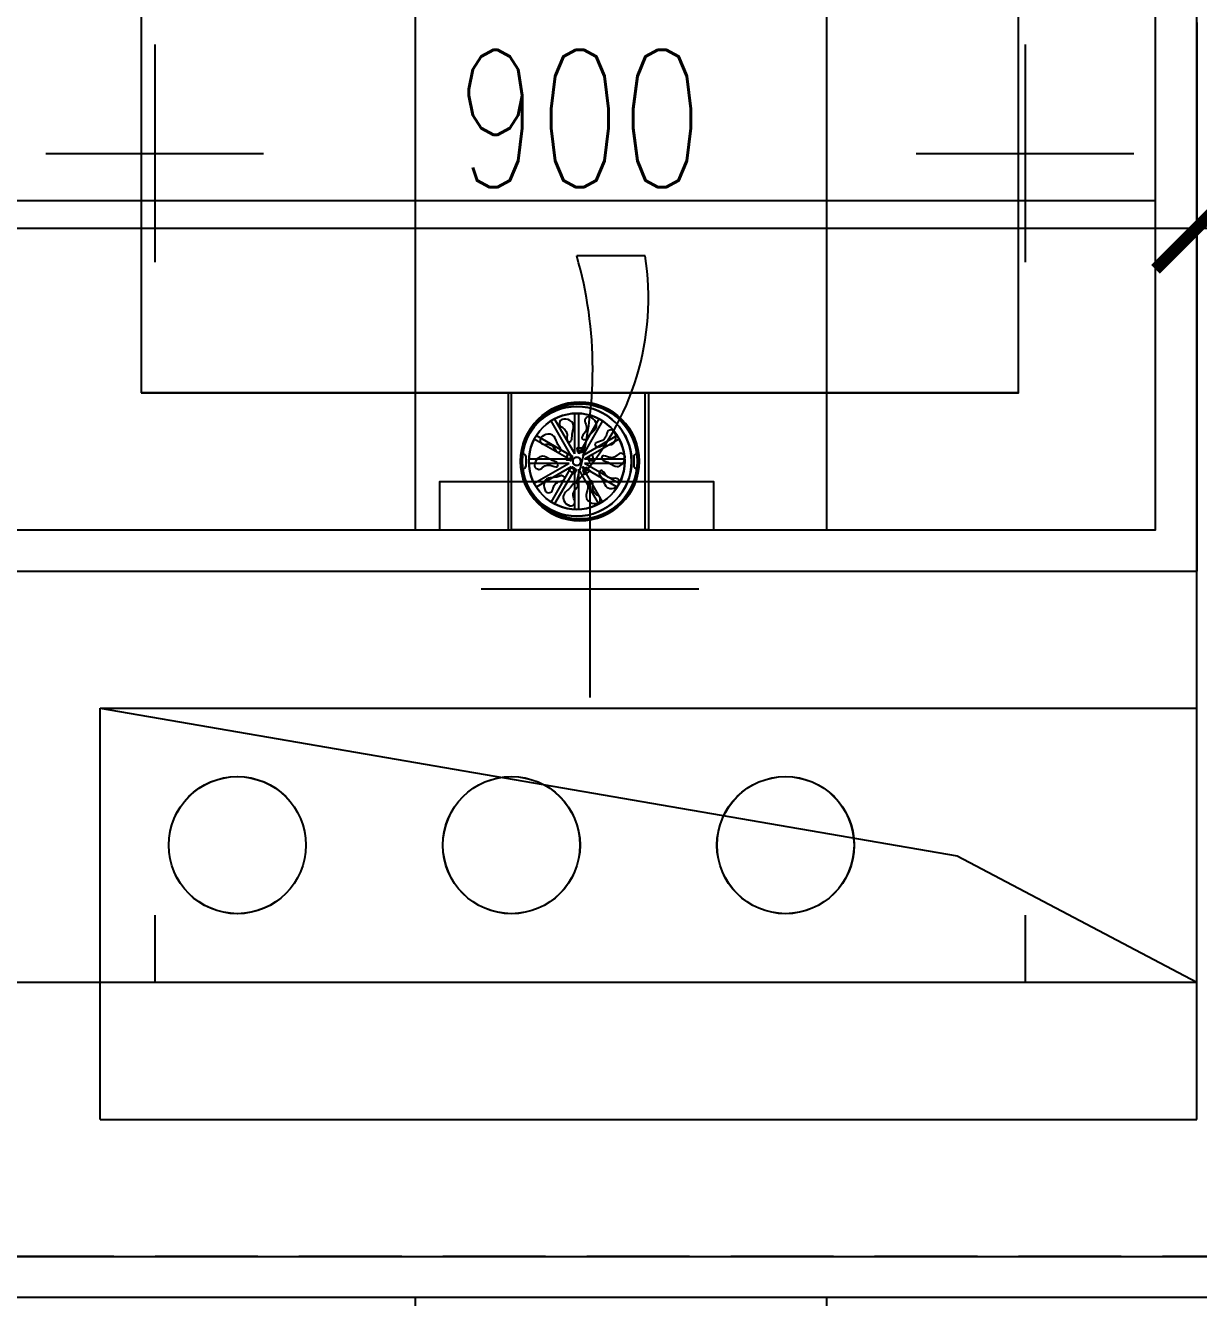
# Model space of a CAD drawing. Header units: millimetres. Extents: x 150839 to 219642, y 49429 to 88695.
# Drawn here: x 166227 to 167083, y 79365 to 80293 of the extents above; entities that cross this region are included whole.
import ezdxf
from ezdxf.lldxf.tags import DXFTag

# ---------------------------------------------------------------- set-up
doc = ezdxf.new("R2010")
doc.units = ezdxf.units.MM
doc.header["$LTSCALE"] = 300
doc.linetypes.add('DASH', pattern=[0.35, 0.25, -0.1])
doc.linetypes.add('HIDDEN2', pattern=[0.1875, 0.125, -0.0625])
doc.layers.get('0').update_dxf_attribs({"color": 97})
doc.layers.get('DEFPOINTS').update_dxf_attribs({"color": 217, "linetype": 'HIDDEN2'})
for name, color, linetype in [('00-平面洞口', 3, 'Continuous'), ('00-板填充', 8, 'Continuous'), ('00-梁实线', 2, 'Continuous'), ('00-梁虚线', 4, 'DASH'), ('C天-CEIL', 1, 'Continuous'), ('E_detail', 125, 'Continuous'), ('EQUIP-动力', 1, 'Continuous'), ('EQUIP_地漏', 7, 'Continuous'), ('FLOOR DRAIN', 1, 'Continuous'), ('F平-FLOOR1', 1, 'Continuous'), ('P平-ARCHWALL', 253, 'HIDDEN2'), ('P平-FURN1', 1, 'Continuous'), ('P平-FURN2', 5, 'Continuous'), ('P平-WALL2', 65, 'Continuous'), ('P平-WALLDIM', 3, 'Continuous'), ('VPIPE-废水', 91, 'DASH'), ('VPIPE-污水', 31, 'DASH'), ('VPIPE-通气', 3, 'DASH'), ('WALL', 4, 'Continuous')]:
    doc.layers.add(name, color=color, linetype=linetype)
doc.styles.add('A10-2栋平面_SEN20RSI$0$DIM_FONT', font='SIMPLEX.shx', dxfattribs={"width": 0.7, "bigfont": 'hztxt.shx'})
doc.styles.add('A10-2栋平面_SEN20RSI$0$STANDARD', font='txt4.shx', dxfattribs={"bigfont": 'fstxt.shx'})
doc.styles.add('TXT', font='txt.shx', dxfattribs={"width": 0.7, "bigfont": '1.shx'})
tags = doc.linetypes.add('DASHED2', pattern=[0.375, 0.25, -0.125]).pattern_tags.tags
tags[6:7] = [DXFTag(74, 4), DXFTag(75, 0), DXFTag(340, '0'), DXFTag(46, 1.0), DXFTag(50, 0.0), DXFTag(44, 0.0), DXFTag(45, 0.0)]
tags[4:5] = [DXFTag(74, 4), DXFTag(75, 0), DXFTag(340, '0'), DXFTag(46, 1.0), DXFTag(50, 0.0), DXFTag(44, 0.0), DXFTag(45, 0.0)]
doc.dimstyles.new('大样50', dxfattribs={"dimscale": 0.5, "dimtxt": 200, "dimasz": 120, "dimexe": 100, "dimexo": 100, "dimgap": 60, "dimtad": 1, "dimdec": 0, "dimzin": 0, "dimdsep": 46, "dimtxsty": 'TXT', "dimblk": 'ARCHTICK', "dimcen": 0.09, "dimdle": 100, "dimclrd": 4, "dimclre": 3, "dimclrt": 65, "dimadec": 0, "dimazin": 0, "dimtfac": 1, "dimtdec": 0, "dimtix": 1, "dimtmove": 2, "dimatfit": 3, "dimldrblk": 'ARCHTICK', "dimfxl": 1, "dimtolj": 1, "dimtzin": 0, "dimarcsym": 0})

# ---------------------------------------------------------------- blocks, each defined once
blk = doc.blocks.new('df')
at = {"layer": '00-平面洞口', "color": 8}
for p, q in [((927289.88, 60129.68), (927915.23, 60021.86)), ((927915.23, 60021.86), (928089.88, 59929.68))]:
    blk.add_line(p, q, dxfattribs=at)
at = {"layer": '00-板填充', "color": 8}
for p, q in [((927329.67, 60613.62), (927329.67, 60454.87)), ((927964.67, 60613.62), (927964.67, 60454.87)), ((927250.29, 60534.24), (927409.04, 60534.24)), ((927885.29, 60534.24), (928044.04, 60534.24)), ((927647.17, 60296.12), (927647.17, 60137.37)), ((927567.79, 60216.74), (927726.54, 60216.74)), ((927329.67, 59978.62), (927329.67, 59929.68)), ((927964.67, 59978.62), (927964.67, 59929.68))]:
    blk.add_line(p, q, dxfattribs=at)
at = {"layer": '00-梁实线', "color": 8}
for p, q in [((928089.88, 59929.68), (928089.88, 61329.68)), ((927289.88, 59929.68), (927289.88, 60129.68)), ((927289.88, 60129.68), (928089.88, 60129.68)), ((925789.88, 59929.68), (928089.88, 59929.68))]:
    blk.add_line(p, q, dxfattribs=at)
at = {"layer": '00-梁虚线', "color": 8}
blk.add_line((929189.88, 59729.68), (925789.88, 59729.68), dxfattribs=at)
blk = doc.blocks.new('墙身花洒')
blk.add_line((50, 200), (0, 200))
blk.add_lwpolyline([(-100, 0), (100, 0), (100, 35), (-100, 35)], close=True)
for centre, radius, start, end in [((-146.69, 169.53), 199.04, 317.47656, 8.80664), ((-285.06, 117.5), 296.76, 343.85898, 16.14102)]:
    blk.add_arc(centre, radius, start, end)
blk = doc.blocks.new('地漏')
at = {"color": 253, "ltscale": 0.2}
for p, q in [((149480.78, -93100.53), (149480.78, -93071.16)), ((149483.78, -93100.53), (149483.78, -93071.16)), ((149463.49, -93076.6), (149478.18, -93102.03)), ((149466.09, -93075.1), (149480.78, -93100.53)), ((149483.78, -93100.53), (149498.46, -93075.1)), ((149486.37, -93102.03), (149501.06, -93076.6)), ((149451.24, -93089.94), (149476.68, -93104.63)), ((149452.74, -93087.35), (149478.18, -93102.03)), ((149486.37, -93102.03), (149511.81, -93087.35)), ((149487.87, -93104.63), (149513.31, -93089.94)), ((149447.31, -93104.63), (149476.68, -93104.63)), ((149447.31, -93107.63), (149476.68, -93107.63)), ((149451.24, -93122.31), (149476.68, -93107.63)), ((149452.74, -93124.91), (149478.18, -93110.23)), ((149463.49, -93135.66), (149478.18, -93110.23)), ((149486.37, -93110.23), (149501.06, -93135.66)), ((149486.37, -93110.23), (149511.81, -93124.91)), ((149487.87, -93104.63), (149517.24, -93104.63)), ((149487.87, -93107.63), (149513.31, -93122.31)), ((149487.87, -93107.63), (149517.24, -93107.63)), ((149466.09, -93137.16), (149480.78, -93111.73)), ((149480.78, -93141.1), (149480.78, -93111.73)), ((149483.78, -93141.1), (149483.78, -93111.73)), ((149483.78, -93111.73), (149498.46, -93137.16))]:
    blk.add_line(p, q, dxfattribs=at)
at = {"ltscale": 0.2}
blk.add_lwpolyline([(149432.28, -93156.13), (149432.28, -93056.13), (149532.28, -93056.13), (149532.28, -93156.13)], close=True, dxfattribs=at)
blk.add_circle((149482.28, -93106.13), 40, dxfattribs=at)
at = {"color": 253, "ltscale": 0.2}
for radius in [35, 3]:
    blk.add_circle((149482.28, -93106.13), radius, dxfattribs=at)
blk = doc.blocks.new('_ArchTick')
at = {"color": 0, "linetype": 'ByBlock', "const_width": 0.15}
blk.add_lwpolyline([(-0.5, -0.5), (0.5, 0.5)], dxfattribs=at)
blk = doc.blocks.new('*D137')
at = {"layer": 'DEFPOINTS', "color": 0, "transparency": 16777216}
for p in [(167081.73, 80144.99), (166181.73, 79894.89), (167081.73, 79894.89)]:
    blk.add_point(p, dxfattribs=at)
at = {"layer": 'P平-WALLDIM', "color": 3, "lineweight": -2, "transparency": 16777216}
for p, q in [((166181.73, 79944.89), (166181.73, 80194.99)), ((167081.73, 79944.89), (167081.73, 80194.99))]:
    blk.add_line(p, q, dxfattribs=at)
at = {"layer": 'P平-WALLDIM', "color": 4, "lineweight": -2, "transparency": 16777216}
blk.add_line((166131.73, 80144.99), (167131.73, 80144.99), dxfattribs=at)
at = {"layer": 'P平-WALLDIM', "color": 4, "lineweight": -2, "transparency": 16777216, "xscale": 60, "yscale": 60, "zscale": 60, "rotation": 180}
blk.add_blockref('_ArchTick', (166181.73, 80144.99), dxfattribs=at)
at = {"layer": 'P平-WALLDIM', "color": 4, "lineweight": -2, "transparency": 16777216, "xscale": 60, "yscale": 60, "zscale": 60}
blk.add_blockref('_ArchTick', (167081.73, 80144.99), dxfattribs=at)
at = {"layer": 'P平-WALLDIM', "color": 65, "transparency": 16777216, "insert": (166631.73, 80224.99), "char_height": 100, "attachment_point": 5, "style": 'TXT'}
blk.add_mtext('\\A1;900', dxfattribs=at)
blk = doc.blocks.new('A$C059449BF')
at = {"layer": 'FLOOR DRAIN', "color": 8, "linetype": 'DASH', "lineweight": -3, "ltscale": 10}
for p, q in [((42.39, 56), (44.28, 54.3)), ((45.48, 58.92), (42.42, 56.65)), ((43.82, 54.71), (46.94, 56.96)), ((44.81, 54.27), (47.06, 55.89)), ((47.2, 56.41), (46.11, 58.76)), ((53.36, 59.09), (52.32, 56.77)), ((52.46, 56.26), (54.7, 54.61)), ((52.57, 57.33), (55.68, 55.06)), ((57.09, 57.06), (53.98, 59.26)), ((55.23, 54.64), (57.13, 56.41)), ((10.54, 46.29), (10.54, 53.43)), ((40.11, 48.46), (41.34, 44.85)), ((43.04, 49.32), (40.46, 49.01)), ((43.61, 45.58), (42.43, 49.24)), ((44.34, 46.38), (43.49, 49.03)), ((56.71, 49.6), (55.84, 46.96)), ((56.03, 46.46), (58.3, 45.2)), ((57.77, 49.82), (56.56, 46.16)), ((59.68, 49.62), (57.15, 49.88)), ((58.9, 45.44), (60.04, 49.07)), ((89.46, 46.29), (89.46, 53.43)), ((41.94, 44.62), (44.15, 45.89)), ((48.5, 43.17), (48, 40.62)), ((52.23, 42.56), (48.38, 42.57)), ((48.41, 40.12), (52.22, 40.17)), ((51.69, 43.5), (48.91, 43.51)), ((52.63, 40.68), (52.1, 43.16))]:
    blk.add_line(p, q, dxfattribs=at)
at = {"layer": 'FLOOR DRAIN', "color": 1, "lineweight": -3, "ltscale": 10}
blk.add_lwpolyline([(0, 0), (100, 0), (100, 100), (0, 100)], close=True, dxfattribs=at)
at = {"layer": 'FLOOR DRAIN', "color": 8, "linetype": 'DASH', "lineweight": -3, "ltscale": 10}
for points in [[(37.89, 75.53), (37.89, 76.8), (38.38, 78.48), (39.06, 79.71), (40.11, 80.87), (41.34, 81.72), (42.66, 82.37), (43.82, 82.47), (44.83, 82.15), (45.65, 81.21), (46.4, 80.18), (46.44, 79.29), (46.19, 78.23), (45.64, 77.18), (45.4, 76.12), (45.23, 75.21), (45.17, 73.54), (45.72, 72.06), (45.95, 71.44), (47.78, 69.04), (48.43, 67.97), (48.5, 67.33), (48.55, 66.71), (48.03, 66.16), (47.31, 65.76), (46.57, 65.88), (45.83, 66.05), (45.38, 66.24), (43.2, 69.13), (41.73, 70.43), (40.94, 71.04), (39.49, 72.48), (38.68, 73.48), (38.06, 74.82), (37.89, 75.53)], [(55.21, 77.77), (55.95, 78.8), (57.34, 79.87), (58.62, 80.47), (60.14, 80.79), (61.63, 80.75), (63.09, 80.5), (64.08, 79.9), (64.72, 79.05), (64.83, 77.81), (64.83, 76.53), (64.33, 75.79), (63.51, 75.08), (62.45, 74.55), (61.63, 73.84), (60.96, 73.2), (59.93, 71.89), (59.5, 70.36), (59.33, 69.72), (59.4, 66.71), (59.29, 65.47), (58.97, 64.9), (58.65, 64.37), (57.91, 64.23), (57.09, 64.33), (56.56, 64.86), (56.06, 65.43), (55.81, 65.86), (55.74, 69.47), (55.32, 71.39), (55.03, 72.35), (54.71, 74.37), (54.64, 75.65), (54.92, 77.1), (55.21, 77.77)], [(25.2, 63.54), (24.45, 64.56), (23.86, 66.21), (23.68, 67.61), (23.85, 69.16), (24.35, 70.57), (25.03, 71.87), (25.91, 72.63), (26.92, 72.98), (28.13, 72.7), (29.35, 72.3), (29.9, 71.6), (30.33, 70.6), (30.5, 69.43), (30.92, 68.43), (31.32, 67.59), (32.25, 66.21), (33.57, 65.33), (34.12, 64.96), (37.01, 64.1), (38.16, 63.62), (38.6, 63.14), (39.01, 62.67), (38.91, 61.92), (38.56, 61.17), (37.89, 60.83), (37.2, 60.53), (36.72, 60.43), (33.25, 61.48), (31.3, 61.67), (30.3, 61.69), (28.28, 62.01), (27.04, 62.34), (25.75, 63.06), (25.2, 63.54)], [(70.54, 69.41), (71.75, 69.8), (73.49, 69.85), (74.88, 69.59), (76.3, 68.95), (77.49, 68.04), (78.52, 66.99), (78.97, 65.91), (78.98, 64.85), (78.34, 63.78), (77.59, 62.75), (76.75, 62.44), (75.67, 62.35), (74.5, 62.54), (73.42, 62.45), (72.5, 62.33), (70.9, 61.87), (69.66, 60.89), (69.14, 60.47), (67.42, 57.99), (66.61, 57.05), (66.02, 56.78), (65.44, 56.54), (64.76, 56.86), (64.16, 57.43), (64.04, 58.17), (63.97, 58.92), (64.02, 59.41), (66.09, 62.38), (66.87, 64.18), (67.21, 65.12), (68.14, 66.95), (68.83, 68.02), (69.91, 69.03), (70.54, 69.41)], [(21.98, 46.37), (20.77, 46.76), (19.33, 47.75), (18.36, 48.78), (17.58, 50.13), (17.16, 51.56), (16.94, 53.02), (17.21, 54.15), (17.82, 55.02), (18.97, 55.51), (20.18, 55.9), (21.05, 55.66), (21.97, 55.1), (22.81, 54.25), (23.73, 53.7), (24.55, 53.25), (26.12, 52.68), (27.7, 52.75), (28.36, 52.77), (31.21, 53.77), (32.42, 54.06), (33.06, 53.93), (33.66, 53.79), (34.03, 53.12), (34.18, 52.31), (33.84, 51.64), (33.45, 51), (33.12, 50.63), (29.7, 49.44), (28.01, 48.45), (27.19, 47.88), (25.37, 46.95), (24.18, 46.49), (22.7, 46.31), (21.98, 46.37)], [(78.02, 53.63), (79.23, 53.24), (80.67, 52.25), (81.64, 51.22), (82.42, 49.87), (82.84, 48.44), (83.06, 46.98), (82.79, 45.85), (82.18, 44.98), (81.03, 44.49), (79.82, 44.1), (78.95, 44.34), (78.03, 44.9), (77.19, 45.75), (76.26, 46.3), (75.45, 46.75), (73.88, 47.32), (72.3, 47.25), (71.64, 47.22), (68.79, 46.23), (67.58, 45.94), (66.94, 46.07), (66.34, 46.21), (65.97, 46.88), (65.82, 47.69), (66.16, 48.36), (66.55, 49), (66.88, 49.37), (70.3, 50.56), (71.99, 51.55), (72.81, 52.12), (74.63, 53.05), (75.82, 53.51), (77.3, 53.69), (78.02, 53.63)], [(29.46, 30.59), (28.25, 30.2), (26.51, 30.15), (25.12, 30.41), (23.7, 31.05), (22.51, 31.96), (21.48, 33.01), (21.03, 34.09), (21.02, 35.15), (21.66, 36.22), (22.41, 37.25), (23.25, 37.56), (24.33, 37.65), (25.5, 37.46), (26.58, 37.55), (27.5, 37.67), (29.1, 38.13), (30.34, 39.11), (30.86, 39.53), (32.58, 42.01), (33.39, 42.95), (33.98, 43.22), (34.56, 43.46), (35.24, 43.14), (35.84, 42.57), (35.96, 41.83), (36.03, 41.08), (35.98, 40.59), (33.91, 37.62), (33.13, 35.82), (32.79, 34.88), (31.86, 33.05), (31.17, 31.98), (30.09, 30.97), (29.46, 30.59)], [(74.8, 36.46), (75.55, 35.44), (76.14, 33.79), (76.32, 32.39), (76.15, 30.84), (75.65, 29.43), (74.97, 28.13), (74.09, 27.37), (73.08, 27.02), (71.87, 27.3), (70.65, 27.7), (70.1, 28.4), (69.67, 29.4), (69.5, 30.57), (69.08, 31.57), (68.68, 32.41), (67.75, 33.79), (66.43, 34.67), (65.88, 35.04), (62.99, 35.9), (61.84, 36.38), (61.4, 36.86), (60.99, 37.33), (61.09, 38.08), (61.44, 38.83), (62.11, 39.17), (62.8, 39.47), (63.28, 39.57), (66.75, 38.52), (68.7, 38.33), (69.7, 38.31), (71.72, 37.99), (72.96, 37.66), (74.25, 36.94), (74.8, 36.46)], [(44.79, 22.23), (44.05, 21.2), (42.66, 20.13), (41.38, 19.53), (39.86, 19.21), (38.37, 19.25), (36.91, 19.5), (35.92, 20.1), (35.28, 20.95), (35.17, 22.19), (35.17, 23.47), (35.67, 24.21), (36.49, 24.92), (37.55, 25.45), (38.37, 26.16), (39.04, 26.8), (40.07, 28.11), (40.5, 29.64), (40.67, 30.28), (40.6, 33.29), (40.71, 34.53), (41.03, 35.1), (41.35, 35.63), (42.09, 35.77), (42.91, 35.67), (43.44, 35.14), (43.94, 34.57), (44.19, 34.14), (44.26, 30.53), (44.68, 28.61), (44.97, 27.65), (45.29, 25.63), (45.36, 24.35), (45.07, 22.9), (44.79, 22.23)], [(62.11, 24.47), (62.11, 23.2), (61.62, 21.52), (60.94, 20.29), (59.89, 19.13), (58.66, 18.28), (57.34, 17.63), (56.18, 17.53), (55.17, 17.84), (54.35, 18.79), (53.6, 19.82), (53.56, 20.71), (53.81, 21.77), (54.36, 22.82), (54.6, 23.88), (54.77, 24.79), (54.83, 26.46), (54.28, 27.94), (54.05, 28.56), (52.22, 30.96), (51.57, 32.03), (51.5, 32.67), (51.45, 33.29), (51.96, 33.84), (52.69, 34.24), (53.43, 34.12), (54.17, 33.95), (54.62, 33.76), (56.8, 30.87), (58.27, 29.57), (59.06, 28.96), (60.51, 27.52), (61.32, 26.52), (61.94, 25.18), (62.11, 24.47)]]:
    blk.add_lwpolyline(points, dxfattribs=at)
at = {"layer": 'FLOOR DRAIN', "color": 8, "lineweight": -3, "ltscale": 10}
for radius in [43.28, 42.02]:
    blk.add_circle((50, 50), radius, dxfattribs=at)
at = {"layer": 'FLOOR DRAIN', "color": 8, "linetype": 'DASH', "lineweight": -3, "ltscale": 10}
for centre, radius, start, end in [((7.21, 52.47), 3.46, 16.12797, 70.3872), ((42.68, 56.31), 0.42, 126.69708, 227.98121), ((45.73, 58.59), 0.42, 24.85471, 126.69708), ((46.82, 56.23), 0.42, 305.7567, 24.85471), ((52.7, 56.59), 0.42, 155.98121, 233.7567), ((53.74, 58.92), 0.42, 54.69709, 155.98121), ((56.85, 56.72), 0.42, 312.85471, 54.69709), ((92.79, 52.47), 3.46, 109.6128, 163.87203), ((40.51, 48.59), 0.42, 96.85471, 198.69709), ((43.09, 48.9), 0.42, 17.7567, 96.85471), ((44.56, 54.61), 0.42, 227.98121, 305.7567), ((54.95, 54.95), 0.42, 233.7567, 312.85471), ((56.24, 46.83), 0.42, 161.7567, 240.85471), ((57.11, 49.46), 0.42, 83.98121, 161.7567), ((59.64, 49.2), 0.42, 342.69708, 83.98121), ((7.83, 47.04), 2.81, 281.12318, 344.47719), ((41.73, 44.98), 0.42, 198.69709, 299.98121), ((43.94, 46.26), 0.42, 299.98121, 17.7567), ((48.41, 40.54), 0.42, 168.85471, 270.69708), ((48.91, 43.09), 0.42, 89.7567, 168.85471), ((51.69, 43.08), 0.42, 11.98121, 89.7567), ((52.22, 40.59), 0.42, 270.69708, 11.98121), ((58.5, 45.56), 0.42, 240.85471, 342.69708), ((92.17, 47.04), 2.81, 195.52281, 258.87682)]:
    blk.add_arc(centre, radius, start, end, dxfattribs=at)
blk = doc.blocks.new('A$C1FA532D7')
at = {"layer": 'FLOOR DRAIN', "color": 8, "linetype": 'DASH', "lineweight": -3, "ltscale": 10}
for p, q in [((10.55, 103.71), (10.55, 96.57)), ((41.11, 104.56), (39.97, 100.93)), ((43.98, 103.54), (41.71, 104.8)), ((42.25, 100.18), (43.45, 103.84)), ((43.3, 100.4), (44.17, 103.04)), ((47.39, 109.32), (47.91, 106.84)), ((47.78, 107.44), (51.63, 107.43)), ((51.6, 109.88), (47.79, 109.83)), ((48.32, 106.5), (51.1, 106.49)), ((51.51, 106.83), (52.01, 109.38)), ((55.68, 103.62), (56.52, 100.97)), ((58.07, 105.38), (55.87, 104.11)), ((56.4, 104.42), (57.58, 100.76)), ((59.9, 101.54), (58.68, 105.15)), ((89.48, 103.71), (89.48, 96.57)), ((40.33, 100.38), (42.86, 100.12)), ((44.78, 95.36), (42.88, 93.59)), ((42.92, 92.94), (46.03, 90.74)), ((47.44, 92.67), (44.33, 94.94)), ((47.55, 93.74), (45.31, 95.39)), ((46.65, 90.91), (47.69, 93.23)), ((52.81, 93.59), (53.9, 91.24)), ((55.2, 95.73), (52.95, 94.11)), ((56.19, 95.29), (53.07, 93.04)), ((54.53, 91.08), (57.59, 93.35)), ((57.62, 94), (55.73, 95.7)), ((56.97, 100.68), (59.55, 100.99))]:
    blk.add_line(p, q, dxfattribs=at)
at = {"layer": 'FLOOR DRAIN', "color": 1, "lineweight": -3, "ltscale": 10}
blk.add_lwpolyline([(100.01, 150), (0.01, 150), (0.01, 50), (100.01, 50)], close=True, dxfattribs=at)
at = {"layer": 'FLOOR DRAIN', "color": 8, "linetype": 'DASH', "lineweight": -3, "ltscale": 10}
for points in [[(37.9, 125.53), (37.9, 126.8), (38.39, 128.48), (39.07, 129.71), (40.12, 130.87), (41.35, 131.72), (42.67, 132.37), (43.83, 132.47), (44.85, 132.15), (45.66, 131.21), (46.41, 130.18), (46.45, 129.29), (46.2, 128.23), (45.66, 127.18), (45.41, 126.12), (45.24, 125.21), (45.18, 123.54), (45.73, 122.06), (45.96, 121.44), (47.79, 119.04), (48.44, 117.97), (48.51, 117.33), (48.57, 116.71), (48.05, 116.16), (47.32, 115.76), (46.58, 115.88), (45.84, 116.05), (45.39, 116.24), (43.21, 119.13), (41.74, 120.43), (40.95, 121.04), (39.5, 122.48), (38.69, 123.48), (38.07, 124.82), (37.9, 125.53)], [(55.22, 127.77), (55.97, 128.8), (57.35, 129.87), (58.63, 130.47), (60.15, 130.79), (61.64, 130.75), (63.1, 130.5), (64.09, 129.9), (64.73, 129.05), (64.84, 127.81), (64.84, 126.53), (64.34, 125.79), (63.53, 125.08), (62.46, 124.55), (61.64, 123.84), (60.97, 123.2), (59.94, 121.89), (59.51, 120.36), (59.34, 119.72), (59.41, 116.71), (59.3, 115.47), (58.98, 114.9), (58.66, 114.37), (57.92, 114.23), (57.1, 114.33), (56.57, 114.86), (56.07, 115.43), (55.82, 115.86), (55.75, 119.47), (55.33, 121.39), (55.04, 122.35), (54.72, 124.37), (54.65, 125.65), (54.94, 127.1), (55.22, 127.77)], [(25.21, 113.54), (24.46, 114.56), (23.87, 116.21), (23.7, 117.61), (23.86, 119.16), (24.36, 120.57), (25.04, 121.87), (25.92, 122.63), (26.93, 122.98), (28.15, 122.7), (29.36, 122.3), (29.91, 121.6), (30.34, 120.6), (30.51, 119.43), (30.94, 118.43), (31.33, 117.59), (32.26, 116.21), (33.58, 115.33), (34.14, 114.96), (37.02, 114.1), (38.17, 113.62), (38.61, 113.14), (39.02, 112.67), (38.93, 111.92), (38.57, 111.17), (37.9, 110.83), (37.21, 110.53), (36.73, 110.43), (33.26, 111.48), (31.31, 111.67), (30.31, 111.69), (28.29, 112.01), (27.06, 112.34), (25.76, 113.06), (25.21, 113.54)], [(70.55, 119.41), (71.76, 119.8), (73.5, 119.85), (74.89, 119.59), (76.31, 118.95), (77.5, 118.04), (78.53, 116.99), (78.98, 115.91), (79, 114.85), (78.35, 113.78), (77.6, 112.75), (76.76, 112.44), (75.69, 112.35), (74.51, 112.54), (73.43, 112.45), (72.51, 112.33), (70.91, 111.87), (69.67, 110.89), (69.15, 110.47), (67.43, 107.99), (66.62, 107.05), (66.03, 106.78), (65.46, 106.54), (64.77, 106.86), (64.17, 107.43), (64.05, 108.17), (63.98, 108.92), (64.03, 109.41), (66.1, 112.38), (66.88, 114.18), (67.22, 115.12), (68.15, 116.95), (68.84, 118.02), (69.92, 119.03), (70.55, 119.41)], [(21.99, 96.37), (20.78, 96.76), (19.34, 97.75), (18.37, 98.78), (17.6, 100.13), (17.17, 101.56), (16.96, 103.02), (17.22, 104.15), (17.83, 105.02), (18.98, 105.51), (20.2, 105.9), (21.06, 105.66), (21.98, 105.1), (22.82, 104.25), (23.75, 103.7), (24.56, 103.25), (26.13, 102.68), (27.71, 102.75), (28.37, 102.77), (31.22, 103.77), (32.43, 104.06), (33.07, 103.93), (33.67, 103.79), (34.04, 103.12), (34.19, 102.31), (33.85, 101.64), (33.46, 101), (33.13, 100.63), (29.72, 99.44), (28.03, 98.45), (27.2, 97.88), (25.38, 96.95), (24.19, 96.49), (22.72, 96.31), (21.99, 96.37)], [(78.04, 103.63), (79.24, 103.24), (80.68, 102.25), (81.65, 101.22), (82.43, 99.87), (82.85, 98.44), (83.07, 96.98), (82.8, 95.85), (82.19, 94.98), (81.04, 94.49), (79.83, 94.1), (78.97, 94.34), (78.04, 94.9), (77.2, 95.75), (76.28, 96.3), (75.46, 96.75), (73.89, 97.32), (72.31, 97.25), (71.65, 97.22), (68.81, 96.23), (67.59, 95.94), (66.95, 96.07), (66.35, 96.21), (65.98, 96.88), (65.83, 97.69), (66.17, 98.36), (66.56, 99), (66.89, 99.37), (70.31, 100.56), (72, 101.55), (72.82, 102.12), (74.64, 103.05), (75.84, 103.51), (77.31, 103.69), (78.04, 103.63)], [(29.47, 80.59), (28.26, 80.2), (26.52, 80.15), (25.13, 80.41), (23.71, 81.05), (22.52, 81.96), (21.49, 83.01), (21.04, 84.09), (21.03, 85.15), (21.67, 86.22), (22.42, 87.25), (23.26, 87.56), (24.34, 87.65), (25.51, 87.46), (26.59, 87.55), (27.51, 87.67), (29.11, 88.13), (30.35, 89.11), (30.87, 89.53), (32.59, 92.01), (33.4, 92.95), (34, 93.22), (34.57, 93.46), (35.25, 93.14), (35.85, 92.57), (35.97, 91.83), (36.04, 91.08), (35.99, 90.59), (33.92, 87.62), (33.14, 85.82), (32.81, 84.88), (31.88, 83.05), (31.18, 81.98), (30.1, 80.97), (29.47, 80.59)], [(44.8, 72.23), (44.06, 71.2), (42.67, 70.13), (41.4, 69.53), (39.87, 69.21), (38.38, 69.25), (36.92, 69.5), (35.93, 70.1), (35.29, 70.95), (35.18, 72.19), (35.18, 73.47), (35.68, 74.21), (36.5, 74.92), (37.56, 75.45), (38.38, 76.16), (39.05, 76.8), (40.08, 78.11), (40.51, 79.64), (40.69, 80.28), (40.61, 83.29), (40.72, 84.53), (41.04, 85.1), (41.36, 85.63), (42.1, 85.77), (42.92, 85.67), (43.45, 85.14), (43.95, 84.57), (44.2, 84.14), (44.27, 80.53), (44.7, 78.61), (44.98, 77.65), (45.3, 75.63), (45.37, 74.35), (45.09, 72.9), (44.8, 72.23)], [(62.12, 74.47), (62.12, 73.2), (61.63, 71.52), (60.95, 70.29), (59.9, 69.13), (58.68, 68.28), (57.35, 67.63), (56.19, 67.53), (55.18, 67.84), (54.36, 68.79), (53.61, 69.82), (53.58, 70.71), (53.82, 71.77), (54.37, 72.82), (54.61, 73.88), (54.78, 74.79), (54.84, 76.46), (54.29, 77.94), (54.06, 78.56), (52.23, 80.96), (51.59, 82.03), (51.51, 82.67), (51.46, 83.29), (51.98, 83.84), (52.7, 84.24), (53.44, 84.12), (54.18, 83.95), (54.63, 83.76), (56.81, 80.87), (58.28, 79.57), (59.08, 78.96), (60.52, 77.52), (61.33, 76.52), (61.96, 75.18), (62.12, 74.47)], [(74.82, 86.46), (75.56, 85.44), (76.15, 83.79), (76.33, 82.39), (76.16, 80.84), (75.66, 79.43), (74.98, 78.13), (74.1, 77.37), (73.09, 77.02), (71.88, 77.3), (70.66, 77.7), (70.11, 78.4), (69.69, 79.4), (69.51, 80.57), (69.09, 81.57), (68.69, 82.41), (67.76, 83.79), (66.44, 84.67), (65.89, 85.04), (63, 85.9), (61.85, 86.38), (61.41, 86.86), (61, 87.33), (61.1, 88.08), (61.45, 88.83), (62.12, 89.17), (62.81, 89.47), (63.3, 89.57), (66.76, 88.52), (68.71, 88.33), (69.71, 88.31), (71.73, 87.99), (72.97, 87.66), (74.26, 86.94), (74.82, 86.46)]]:
    blk.add_lwpolyline(points, dxfattribs=at)
at = {"layer": 'FLOOR DRAIN', "color": 8, "lineweight": -3, "ltscale": 10}
for radius in [43.28, 42.02]:
    blk.add_circle((50.01, 100), radius, dxfattribs=at)
at = {"layer": 'FLOOR DRAIN', "color": 8, "linetype": 'DASH', "lineweight": -3, "ltscale": 10}
for centre, radius, start, end in [((7.84, 102.96), 2.81, 15.52281, 78.87682), ((41.51, 104.44), 0.42, 60.85471, 162.69708), ((43.77, 103.17), 0.42, 341.7567, 60.85471), ((47.8, 109.41), 0.42, 90.69708, 191.98121), ((48.32, 106.92), 0.42, 191.98121, 269.7567), ((51.1, 106.91), 0.42, 269.7567, 348.85471), ((51.6, 109.46), 0.42, 348.85471, 90.69708), ((56.08, 103.74), 0.42, 119.98121, 197.7567), ((58.28, 105.02), 0.42, 18.69709, 119.98121), ((92.18, 102.96), 2.81, 101.12318, 164.47719), ((7.23, 97.53), 3.46, 289.6128, 343.87203), ((40.38, 100.8), 0.42, 162.69708, 263.98121), ((43.16, 93.28), 0.42, 132.85471, 234.69709), ((42.9, 100.53), 0.42, 263.98121, 341.7567), ((45.07, 95.05), 0.42, 53.7567, 132.85471), ((47.31, 93.41), 0.42, 335.98121, 53.7567), ((53.19, 93.77), 0.42, 125.7567, 204.85471), ((55.45, 95.39), 0.42, 47.98121, 125.7567), ((56.92, 101.1), 0.42, 197.7567, 276.85471), ((57.34, 93.69), 0.42, 306.69708, 47.98121), ((59.5, 101.41), 0.42, 276.85471, 18.69709), ((92.8, 97.53), 3.46, 196.12797, 250.3872), ((46.27, 91.08), 0.42, 234.69709, 335.98121), ((54.28, 91.41), 0.42, 204.85471, 306.69708)]:
    blk.add_arc(centre, radius, start, end, dxfattribs=at)
at = {"layer": 'EQUIP_地漏', "lineweight": -3, "rotation": 180}
blk.add_blockref('A$C059449BF', (100.01, 150), dxfattribs=at)
blk = doc.blocks.new('htrwhth4w')
at = {"layer": 'EQUIP-动力', "color": 250, "linetype": 'DASHED2'}
for p, q in [((209182.93, 79924.64), (209182.93, 81064.67)), ((208442.93, 80964.92), (208442.93, 80024.89)), ((209082.93, 80024.89), (209082.93, 80964.92)), ((208810.61, 80124.64), (208760.61, 80124.64)), ((208442.93, 80024.89), (209082.93, 80024.89)), ((208810.69, 80024.64), (208710.69, 80024.64)), ((208710.69, 80024.64), (208710.69, 79924.64)), ((208712.93, 80024.64), (208812.93, 80024.64)), ((208712.93, 79924.64), (208712.93, 80024.64)), ((208810.69, 79924.64), (208810.69, 80024.64)), ((208812.93, 80024.64), (208812.93, 79924.64)), ((208759.19, 79980.24), (208759.19, 80009.61)), ((208762.19, 79980.24), (208762.19, 80009.61)), ((208756.59, 79978.74), (208741.9, 80004.18)), ((208759.19, 79980.24), (208744.5, 80005.68)), ((208748.21, 80003.69), (208748.1, 80002.45)), ((208748.1, 80002.45), (208748.1, 80001.18)), ((208748.1, 80001.18), (208748.6, 80000.43)), ((208748.85, 80004.54), (208748.21, 80003.69)), ((208748.6, 80000.43), (208749.42, 79999.72)), ((208749.84, 80005.15), (208748.85, 80004.54)), ((208749.42, 79999.72), (208750.48, 79999.19)), ((208751.3, 80005.4), (208749.84, 80005.15)), ((208752.79, 80005.43), (208751.3, 80005.4)), ((208754.31, 80005.11), (208752.79, 80005.43)), ((208755.59, 80004.51), (208754.31, 80005.11)), ((208756.98, 80003.45), (208755.59, 80004.51)), ((208757.72, 80002.42), (208756.98, 80003.45)), ((208758.01, 80001.74), (208757.72, 80002.42)), ((208758.29, 80000.29), (208758.01, 80001.74)), ((208758.22, 79999.01), (208758.29, 80000.29)), ((208776.87, 80005.68), (208762.19, 79980.24)), ((208779.47, 80004.18), (208764.78, 79978.74)), ((208766.53, 80004.82), (208766.5, 80003.93)), ((208766.5, 80003.93), (208766.74, 80002.87)), ((208767.28, 80005.86), (208766.53, 80004.82)), ((208766.74, 80002.87), (208767.29, 80001.82)), ((208768.1, 80006.8), (208767.28, 80005.86)), ((208767.29, 80001.82), (208767.53, 80000.77)), ((208767.53, 80000.77), (208767.7, 79999.85)), ((208767.7, 79999.85), (208767.76, 79998.19)), ((208769.11, 80007.11), (208768.1, 80006.8)), ((208770.27, 80007.01), (208769.11, 80007.11)), ((208771.6, 80006.36), (208770.27, 80007.01)), ((208772.82, 80005.51), (208771.6, 80006.36)), ((208773.87, 80004.36), (208772.82, 80005.51)), ((208774.55, 80003.12), (208773.87, 80004.36)), ((208774.25, 79998.12), (208774.88, 79999.46)), ((208775.04, 80001.44), (208774.55, 80003.12)), ((208774.88, 79999.46), (208775.04, 80000.17)), ((208775.04, 80000.17), (208775.04, 80001.44)), ((208755.09, 79976.14), (208729.65, 79990.83)), ((208756.59, 79978.74), (208731.15, 79993.43)), ((208733.96, 79990.56), (208733.95, 79989.49)), ((208734.41, 79991.63), (208733.96, 79990.56)), ((208735.44, 79992.68), (208734.41, 79991.63)), ((208736.63, 79993.59), (208735.44, 79992.68)), ((208738.05, 79994.23), (208736.63, 79993.59)), ((208739.44, 79994.49), (208738.05, 79994.23)), ((208741.18, 79994.44), (208739.44, 79994.49)), ((208742.39, 79994.05), (208741.18, 79994.44)), ((208743.02, 79993.67), (208742.39, 79994.05)), ((208744.1, 79992.66), (208743.02, 79993.67)), ((208744.8, 79991.59), (208744.1, 79992.66)), ((208745.73, 79989.76), (208744.8, 79991.59)), ((208750.48, 79999.19), (208751.3, 79998.48)), ((208751.3, 79998.48), (208751.97, 79997.84)), ((208751.97, 79997.84), (208753, 79996.53)), ((208753, 79996.53), (208753.43, 79995)), ((208753.43, 79995), (208753.61, 79994.37)), ((208753.61, 79994.37), (208753.53, 79991.35)), ((208753.53, 79991.35), (208753.64, 79990.11)), ((208753.64, 79990.11), (208753.96, 79989.54)), ((208756.37, 79989.51), (208756.87, 79990.07)), ((208756.87, 79990.07), (208757.12, 79990.5)), ((208757.12, 79990.5), (208757.19, 79994.12)), ((208757.19, 79994.12), (208757.62, 79996.03)), ((208757.62, 79996.03), (208757.9, 79996.99)), ((208757.9, 79996.99), (208758.22, 79999.01)), ((208764.43, 79991.97), (208764.38, 79991.35)), ((208764.38, 79991.35), (208764.9, 79990.8)), ((208764.51, 79992.62), (208764.43, 79991.97)), ((208765.15, 79993.68), (208764.51, 79992.62)), ((208790.22, 79993.43), (208764.78, 79978.74)), ((208764.9, 79990.8), (208765.62, 79990.4)), ((208766.98, 79996.08), (208765.15, 79993.68)), ((208765.62, 79990.4), (208766.36, 79990.52)), ((208791.72, 79990.83), (208766.28, 79976.14)), ((208766.36, 79990.52), (208767.1, 79990.69)), ((208767.21, 79996.7), (208766.98, 79996.08)), ((208767.1, 79990.69), (208767.55, 79990.89)), ((208767.76, 79998.19), (208767.21, 79996.7)), ((208767.55, 79990.89), (208769.73, 79993.77)), ((208769.73, 79993.77), (208771.2, 79995.07)), ((208771.2, 79995.07), (208772, 79995.68)), ((208772, 79995.68), (208773.44, 79997.13)), ((208773.44, 79997.13), (208774.25, 79998.12)), ((208779.36, 79989.97), (208778.81, 79989.61)), ((208780.68, 79990.85), (208779.36, 79989.97)), ((208781.61, 79992.23), (208780.68, 79990.85)), ((208782.01, 79993.07), (208781.61, 79992.23)), ((208782.43, 79994.07), (208782.01, 79993.07)), ((208782.61, 79995.25), (208782.43, 79994.07)), ((208783.03, 79996.24), (208782.61, 79995.25)), ((208783.58, 79996.94), (208783.03, 79996.24)), ((208784.8, 79997.34), (208783.58, 79996.94)), ((208786.01, 79997.62), (208784.8, 79997.34)), ((208787.02, 79997.28), (208786.01, 79997.62)), ((208787.9, 79996.52), (208787.02, 79997.28)), ((208788.58, 79995.21), (208787.9, 79996.52)), ((208788.48, 79989.21), (208789.07, 79990.85)), ((208789.08, 79993.8), (208788.58, 79995.21)), ((208789.07, 79990.85), (208789.25, 79992.25)), ((208789.25, 79992.25), (208789.08, 79993.8)), ((208733.95, 79989.49), (208734.59, 79988.43)), ((208734.59, 79988.43), (208735.34, 79987.39)), ((208735.34, 79987.39), (208736.18, 79987.08)), ((208736.18, 79987.08), (208737.26, 79986.99)), ((208737.26, 79986.99), (208738.43, 79987.18)), ((208738.43, 79987.18), (208739.51, 79987.09)), ((208739.51, 79987.09), (208740.43, 79986.97)), ((208740.43, 79986.97), (208742.03, 79986.51)), ((208742.03, 79986.51), (208743.27, 79985.53)), ((208743.27, 79985.53), (208743.79, 79985.12)), ((208743.79, 79985.12), (208745.51, 79982.64)), ((208745.51, 79982.64), (208746.32, 79981.69)), ((208746.06, 79988.82), (208745.73, 79989.76)), ((208746.84, 79987.02), (208746.06, 79988.82)), ((208746.32, 79981.69), (208746.92, 79981.42)), ((208748.91, 79984.05), (208746.84, 79987.02)), ((208746.92, 79981.42), (208747.49, 79981.18)), ((208747.49, 79981.18), (208748.17, 79981.5)), ((208748.17, 79981.5), (208748.77, 79982.07)), ((208748.77, 79982.07), (208748.89, 79982.81)), ((208748.89, 79982.81), (208748.96, 79983.56)), ((208748.96, 79983.56), (208748.91, 79984.05)), ((208753.96, 79989.54), (208754.28, 79989.01)), ((208754.28, 79989.01), (208755.02, 79988.87)), ((208755.02, 79988.87), (208755.84, 79988.97)), ((208755.84, 79988.97), (208756.37, 79989.51)), ((208761.43, 79981.47), (208760.93, 79984.02)), ((208765.16, 79982.08), (208761.31, 79982.07)), ((208761.34, 79984.52), (208765.15, 79984.47)), ((208764.62, 79981.15), (208761.84, 79981.14)), ((208765.56, 79983.97), (208765.03, 79981.48)), ((208774.33, 79987.78), (208773.92, 79987.31)), ((208773.92, 79987.31), (208774.02, 79986.56)), ((208774.02, 79986.56), (208774.37, 79985.81)), ((208774.77, 79988.26), (208774.33, 79987.78)), ((208774.37, 79985.81), (208775.04, 79985.47)), ((208775.92, 79988.74), (208774.77, 79988.26)), ((208775.04, 79985.47), (208775.73, 79985.18)), ((208775.73, 79985.18), (208776.22, 79985.07)), ((208778.81, 79989.61), (208775.92, 79988.74)), ((208776.22, 79985.07), (208779.68, 79986.12)), ((208779.68, 79986.12), (208781.63, 79986.31)), ((208781.63, 79986.31), (208782.63, 79986.33)), ((208782.63, 79986.33), (208784.65, 79986.65)), ((208784.65, 79986.65), (208785.89, 79986.98)), ((208785.89, 79986.98), (208787.18, 79987.7)), ((208787.18, 79987.7), (208787.74, 79988.18)), ((208787.74, 79988.18), (208788.48, 79989.21)), ((208723.47, 79978.35), (208723.47, 79971.21)), ((208755.09, 79976.14), (208725.72, 79976.14)), ((208755.09, 79973.14), (208725.72, 79973.14)), ((208755.09, 79973.14), (208729.65, 79958.46)), ((208730.09, 79973.08), (208729.88, 79971.62)), ((208729.88, 79971.62), (208730.14, 79970.49)), ((208730.52, 79974.51), (208730.09, 79973.08)), ((208731.29, 79975.86), (208730.52, 79974.51)), ((208732.26, 79976.89), (208731.29, 79975.86)), ((208733.7, 79977.88), (208732.26, 79976.89)), ((208734.91, 79978.27), (208733.7, 79977.88)), ((208735.64, 79978.33), (208734.91, 79978.27)), ((208737.11, 79978.15), (208735.64, 79978.33)), ((208738.3, 79977.69), (208737.11, 79978.15)), ((208737.48, 79971.39), (208739.05, 79971.96)), ((208740.12, 79976.76), (208738.3, 79977.69)), ((208739.05, 79971.96), (208740.63, 79971.9)), ((208740.95, 79976.2), (208740.12, 79976.76)), ((208740.63, 79971.9), (208741.29, 79971.87)), ((208742.64, 79975.2), (208740.95, 79976.2)), ((208741.29, 79971.87), (208744.14, 79970.87)), ((208746.05, 79974.02), (208742.64, 79975.2)), ((208746.38, 79973.65), (208746.05, 79974.02)), ((208746.77, 79973), (208746.38, 79973.65)), ((208746.59, 79970.85), (208746.96, 79971.52)), ((208747.11, 79972.33), (208746.77, 79973)), ((208746.96, 79971.52), (208747.11, 79972.33)), ((208753.05, 79976.19), (208754.27, 79979.79)), ((208755.97, 79975.33), (208753.39, 79975.64)), ((208754.87, 79980.02), (208757.08, 79978.75)), ((208756.54, 79979.06), (208755.37, 79975.4)), ((208757.27, 79978.26), (208756.42, 79975.61)), ((208795.65, 79976.14), (208766.28, 79976.14)), ((208791.72, 79958.46), (208766.28, 79973.14)), ((208795.65, 79973.14), (208766.28, 79973.14)), ((208769.64, 79975.05), (208768.77, 79977.68)), ((208768.96, 79978.18), (208771.23, 79979.45)), ((208770.7, 79974.82), (208769.5, 79978.48)), ((208772.61, 79975.03), (208770.08, 79974.76)), ((208771.84, 79979.2), (208772.97, 79975.57)), ((208778.9, 79977.77), (208778.75, 79976.96)), ((208778.75, 79976.96), (208779.09, 79976.29)), ((208779.27, 79978.43), (208778.9, 79977.77)), ((208779.09, 79976.29), (208779.48, 79975.64)), ((208779.87, 79978.57), (208779.27, 79978.43)), ((208779.48, 79975.64), (208779.81, 79975.27)), ((208779.81, 79975.27), (208783.23, 79974.09)), ((208780.51, 79978.7), (208779.87, 79978.57)), ((208781.73, 79978.42), (208780.51, 79978.7)), ((208784.57, 79977.42), (208781.73, 79978.42)), ((208783.23, 79974.09), (208784.92, 79973.09)), ((208785.23, 79977.39), (208784.57, 79977.42)), ((208784.92, 79973.09), (208785.74, 79972.52)), ((208786.81, 79977.32), (208785.23, 79977.39)), ((208785.74, 79972.52), (208787.56, 79971.59)), ((208788.38, 79977.9), (208786.81, 79977.32)), ((208787.56, 79971.59), (208788.76, 79971.13)), ((208789.2, 79978.34), (208788.38, 79977.9)), ((208790.12, 79978.9), (208789.2, 79978.34)), ((208790.96, 79979.75), (208790.12, 79978.9)), ((208791.88, 79980.3), (208790.96, 79979.75)), ((208790.96, 79971.01), (208792.16, 79971.41)), ((208792.75, 79980.55), (208791.88, 79980.3)), ((208792.16, 79971.41), (208793.6, 79972.39)), ((208793.96, 79980.15), (208792.75, 79980.55)), ((208793.6, 79972.39), (208794.57, 79973.42)), ((208795.11, 79979.67), (208793.96, 79980.15)), ((208794.57, 79973.42), (208795.35, 79974.77)), ((208795.72, 79978.8), (208795.11, 79979.67)), ((208795.35, 79974.77), (208795.77, 79976.2)), ((208795.99, 79977.66), (208795.72, 79978.8)), ((208795.77, 79976.2), (208795.99, 79977.66)), ((208802.39, 79978.35), (208802.39, 79971.21)), ((208730.14, 79970.49), (208730.75, 79969.62)), ((208730.75, 79969.62), (208731.9, 79969.13)), ((208756.59, 79970.54), (208731.15, 79955.86)), ((208731.9, 79969.13), (208733.12, 79968.74)), ((208733.12, 79968.74), (208733.98, 79968.98)), ((208733.98, 79968.98), (208734.9, 79969.54)), ((208734.9, 79969.54), (208735.74, 79970.39)), ((208735.74, 79970.39), (208736.67, 79970.95)), ((208736.67, 79970.95), (208737.48, 79971.39)), ((208739.97, 79962.3), (208738.68, 79961.58)), ((208741.21, 79962.63), (208739.97, 79962.3)), ((208743.23, 79962.95), (208741.21, 79962.63)), ((208756.59, 79970.54), (208741.9, 79945.11)), ((208744.23, 79962.98), (208743.23, 79962.95)), ((208744.14, 79970.87), (208745.35, 79970.59)), ((208746.18, 79963.16), (208744.23, 79962.98)), ((208759.19, 79969.04), (208744.5, 79943.61)), ((208745.35, 79970.59), (208745.99, 79970.71)), ((208745.99, 79970.71), (208746.59, 79970.85)), ((208749.65, 79964.21), (208746.18, 79963.16)), ((208750.13, 79964.11), (208749.65, 79964.21)), ((208750.82, 79963.81), (208750.13, 79964.11)), ((208751.49, 79963.47), (208750.82, 79963.81)), ((208751.85, 79962.73), (208751.49, 79963.47)), ((208751.94, 79961.97), (208751.85, 79962.73)), ((208755.33, 79968.64), (208757.21, 79970.34)), ((208758.41, 79965.72), (208755.36, 79967.99)), ((208756.76, 79969.93), (208759.88, 79967.68)), ((208757.74, 79970.37), (208760, 79968.75)), ((208760.13, 79968.23), (208759.04, 79965.88)), ((208759.19, 79939.68), (208759.19, 79969.04)), ((208762.19, 79939.68), (208762.19, 79969.04)), ((208776.87, 79943.61), (208762.19, 79969.04)), ((208790.22, 79955.86), (208764.78, 79970.54)), ((208779.47, 79945.11), (208764.78, 79970.54)), ((208766.29, 79965.56), (208765.25, 79967.88)), ((208765.39, 79968.39), (208767.63, 79970.03)), ((208765.5, 79967.31), (208768.61, 79969.58)), ((208770.02, 79967.58), (208766.91, 79965.38)), ((208768.16, 79970), (208770.06, 79968.23)), ((208776.97, 79966.47), (208776.9, 79965.72)), ((208776.9, 79965.72), (208776.95, 79965.23)), ((208776.95, 79965.23), (208779.02, 79962.26)), ((208777.09, 79967.22), (208776.97, 79966.47)), ((208777.69, 79967.78), (208777.09, 79967.22)), ((208778.38, 79968.1), (208777.69, 79967.78)), ((208778.95, 79967.86), (208778.38, 79968.1)), ((208779.54, 79967.59), (208778.95, 79967.86)), ((208779.02, 79962.26), (208779.8, 79960.46)), ((208780.35, 79966.65), (208779.54, 79967.59)), ((208782.07, 79964.17), (208780.35, 79966.65)), ((208782.59, 79963.76), (208782.07, 79964.17)), ((208783.83, 79962.77), (208782.59, 79963.76)), ((208785.43, 79962.32), (208783.83, 79962.77)), ((208786.35, 79962.2), (208785.43, 79962.32)), ((208787.43, 79962.1), (208786.35, 79962.2)), ((208788.6, 79962.3), (208787.43, 79962.1)), ((208789.68, 79962.2), (208788.6, 79962.3)), ((208788.76, 79971.13), (208790.23, 79970.95)), ((208790.52, 79961.89), (208789.68, 79962.2)), ((208790.23, 79970.95), (208790.96, 79971.01)), ((208860.61, 79959.64), (208660.61, 79959.64)), ((208660.61, 79959.64), (208660.61, 79924.64)), ((208736.79, 79958.43), (208736.62, 79957.03)), ((208736.62, 79957.03), (208736.78, 79955.48)), ((208736.78, 79955.48), (208737.28, 79954.08)), ((208737.38, 79960.08), (208736.79, 79958.43)), ((208737.28, 79954.08), (208737.96, 79952.77)), ((208738.13, 79961.11), (208737.38, 79960.08)), ((208738.68, 79961.58), (208738.13, 79961.11)), ((208742.28, 79952.34), (208742.83, 79953.05)), ((208742.83, 79953.05), (208743.26, 79954.04)), ((208743.26, 79954.04), (208743.43, 79955.22)), ((208743.43, 79955.22), (208743.86, 79956.21)), ((208743.86, 79956.21), (208744.25, 79957.05)), ((208744.25, 79957.05), (208745.18, 79958.44)), ((208745.18, 79958.44), (208746.5, 79959.31)), ((208746.5, 79959.31), (208747.06, 79959.68)), ((208747.06, 79959.68), (208749.94, 79960.54)), ((208749.94, 79960.54), (208751.09, 79961.03)), ((208751.09, 79961.03), (208751.53, 79961.51)), ((208751.53, 79961.51), (208751.94, 79961.97)), ((208753.87, 79953.61), (208752.42, 79952.16)), ((208754.66, 79954.21), (208753.87, 79953.61)), ((208756.13, 79955.51), (208754.66, 79954.21)), ((208758.31, 79958.4), (208756.13, 79955.51)), ((208758.76, 79958.6), (208758.31, 79958.4)), ((208758.65, 79952.58), (208758.88, 79953.21)), ((208759.5, 79958.76), (208758.76, 79958.6)), ((208758.88, 79953.21), (208760.71, 79955.6)), ((208760.24, 79958.88), (208759.5, 79958.76)), ((208760.97, 79958.49), (208760.24, 79958.88)), ((208760.71, 79955.6), (208761.36, 79956.67)), ((208761.49, 79957.93), (208760.97, 79958.49)), ((208761.36, 79956.67), (208761.43, 79957.32)), ((208761.43, 79957.32), (208761.49, 79957.93)), ((208768.25, 79953.25), (208767.96, 79952.3)), ((208768.67, 79955.17), (208768.25, 79953.25)), ((208768.74, 79958.79), (208768.67, 79955.17)), ((208768.99, 79959.21), (208768.74, 79958.79)), ((208769.49, 79959.78), (208768.99, 79959.21)), ((208770.02, 79960.31), (208769.49, 79959.78)), ((208770.84, 79960.42), (208770.02, 79960.31)), ((208771.58, 79960.28), (208770.84, 79960.42)), ((208771.9, 79959.74), (208771.58, 79960.28)), ((208772.22, 79959.18), (208771.9, 79959.74)), ((208772.33, 79957.93), (208772.22, 79959.18)), ((208772.26, 79954.92), (208772.33, 79957.93)), ((208772.43, 79954.28), (208772.26, 79954.92)), ((208772.86, 79952.76), (208772.43, 79954.28)), ((208779.8, 79960.46), (208780.14, 79959.52)), ((208780.14, 79959.52), (208781.07, 79957.7)), ((208781.07, 79957.7), (208781.76, 79956.62)), ((208781.76, 79956.62), (208782.84, 79955.61)), ((208782.84, 79955.61), (208783.47, 79955.24)), ((208783.47, 79955.24), (208784.68, 79954.84)), ((208784.68, 79954.84), (208786.42, 79954.79)), ((208786.42, 79954.79), (208787.81, 79955.06)), ((208787.81, 79955.06), (208789.23, 79955.7)), ((208789.23, 79955.7), (208790.42, 79956.6)), ((208790.42, 79956.6), (208791.45, 79957.66)), ((208791.27, 79960.86), (208790.52, 79961.89)), ((208791.92, 79959.79), (208791.27, 79960.86)), ((208791.45, 79957.66), (208791.9, 79958.73)), ((208791.9, 79958.73), (208791.92, 79959.79)), ((208860.61, 79924.64), (208860.61, 79959.64)), ((208737.96, 79952.77), (208738.84, 79952.01)), ((208738.84, 79952.01), (208739.85, 79951.67)), ((208739.85, 79951.67), (208741.07, 79951.95)), ((208741.07, 79951.95), (208742.28, 79952.34)), ((208750.99, 79949.82), (208750.82, 79949.11)), ((208750.82, 79949.11), (208750.82, 79947.84)), ((208750.82, 79947.84), (208751.31, 79946.17)), ((208751.61, 79951.17), (208750.99, 79949.82)), ((208751.31, 79946.17), (208751.99, 79944.93)), ((208752.42, 79952.16), (208751.61, 79951.17)), ((208751.99, 79944.93), (208753.04, 79943.77)), ((208753.04, 79943.77), (208754.27, 79942.93)), ((208758.1, 79951.1), (208758.65, 79952.58)), ((208758.16, 79949.43), (208758.1, 79951.1)), ((208758.33, 79948.52), (208758.16, 79949.43)), ((208758.58, 79947.47), (208758.33, 79948.52)), ((208759.12, 79946.41), (208758.58, 79947.47)), ((208758.58, 79943.43), (208759.33, 79944.46)), ((208759.37, 79945.36), (208759.12, 79946.41)), ((208759.33, 79944.46), (208759.37, 79945.36)), ((208767.64, 79950.27), (208767.57, 79949)), ((208767.57, 79949), (208767.86, 79947.54)), ((208767.96, 79952.3), (208767.64, 79950.27)), ((208767.86, 79947.54), (208768.14, 79946.87)), ((208768.14, 79946.87), (208768.89, 79945.84)), ((208768.89, 79945.84), (208770.27, 79944.78)), ((208770.27, 79944.78), (208771.55, 79944.17)), ((208771.55, 79944.17), (208773.07, 79943.85)), ((208773.89, 79951.44), (208772.86, 79952.76)), ((208773.07, 79943.85), (208774.56, 79943.89)), ((208774.56, 79950.81), (208773.89, 79951.44)), ((208775.38, 79950.1), (208774.56, 79950.81)), ((208774.56, 79943.89), (208776.02, 79944.14)), ((208776.45, 79949.56), (208775.38, 79950.1)), ((208776.02, 79944.14), (208777.01, 79944.74)), ((208777.26, 79948.86), (208776.45, 79949.56)), ((208777.01, 79944.74), (208777.65, 79945.59)), ((208777.76, 79948.11), (208777.26, 79948.86)), ((208777.65, 79945.59), (208777.76, 79946.83)), ((208777.76, 79946.83), (208777.76, 79948.11)), ((208754.27, 79942.93), (208755.59, 79942.27)), ((208755.59, 79942.27), (208756.75, 79942.17)), ((208756.75, 79942.17), (208757.77, 79942.49)), ((208757.77, 79942.49), (208758.58, 79943.43)), ((208282.93, 79924.64), (209182.93, 79924.64)), ((208660.61, 79924.64), (208860.61, 79924.64)), ((208710.69, 79924.64), (208810.69, 79924.64)), ((208812.93, 79924.64), (208712.93, 79924.64)), ((209462.93, 79364.67), (206842.93, 79364.67))]:
    blk.add_line(p, q, dxfattribs=at)
for centre, radius in [((208762.93, 79974.64), 43.28), ((208760.69, 79974.64), 40), ((208762.93, 79974.64), 42.02), ((208760.69, 79974.64), 35), ((208760.69, 79974.64), 3)]:
    blk.add_circle(centre, radius, dxfattribs=at)
for centre, radius, start, end in [((208613.92, 80094.17), 199.04, 317.47656, 8.80664), ((208475.55, 80042.14), 296.76, 343.85898, 16.14102), ((208761.34, 79984.1), 0.42, 89.30292, 191.14529), ((208761.84, 79981.56), 0.42, 191.14529, 270.2433), ((208764.62, 79981.57), 0.42, 270.2433, 348.01879), ((208765.15, 79984.05), 0.42, 348.01879, 89.30292), ((208720.76, 79977.6), 2.81, 15.52281, 78.87682), ((208753.44, 79976.05), 0.42, 161.30291, 263.14529), ((208754.66, 79979.66), 0.42, 60.01879, 161.30291), ((208756.02, 79975.74), 0.42, 263.14529, 342.2433), ((208756.87, 79978.39), 0.42, 342.2433, 60.01879), ((208769.17, 79977.82), 0.42, 119.14529, 198.2433), ((208770.04, 79975.18), 0.42, 198.2433, 276.01879), ((208771.43, 79979.08), 0.42, 17.30292, 119.14529), ((208772.57, 79975.44), 0.42, 276.01879, 17.30292), ((208805.1, 79977.6), 2.81, 101.12318, 164.47719), ((208720.15, 79972.17), 3.46, 289.6128, 343.87203), ((208755.61, 79968.33), 0.42, 132.01879, 233.30292), ((208757.5, 79970.03), 0.42, 54.2433, 132.01879), ((208758.66, 79966.06), 0.42, 233.30292, 335.14529), ((208759.75, 79968.41), 0.42, 335.14529, 54.2433), ((208765.64, 79968.05), 0.42, 126.2433, 204.01879), ((208766.67, 79965.73), 0.42, 204.01879, 305.30291), ((208767.88, 79969.69), 0.42, 47.14529, 126.2433), ((208769.78, 79967.93), 0.42, 305.30291, 47.14529), ((208805.72, 79972.17), 3.46, 196.12797, 250.3872)]:
    blk.add_arc(centre, radius, start, end, dxfattribs=at)
at = {"layer": 'EQUIP-动力', "color": 250, "linetype": 'DASHED2', "flags": 9}
for tag, style, width in [('YSIZE', 'A10-2栋平面_SEN20RSI$0$STANDARD', 0.8), ('YSIZE', 'A10-2栋平面_SEN20RSI$0$DIM_FONT', 0.7), ('XSIZE', 'A10-2栋平面_SEN20RSI$0$DIM_FONT', 0.7), ('XSIZE', 'A10-2栋平面_SEN20RSI$0$STANDARD', 0.8)]:
    blk.add_attdef(tag, (209412.96, 80718.67), '', height=0.5, rotation=0.00692, dxfattribs=dict(at, style=style, width=width))
blk = doc.blocks.new('rtwhrwg')
at = {"layer": 'WALL', "linetype": 'ByBlock'}
for p, q in [((150626.58, 80294.88), (150626.58, 79894.87)), ((149726.58, 79894.87), (150626.58, 79894.87)), ((149826.58, 79494.89), (149826.58, 79794.87)), ((149826.58, 79794.87), (150626.58, 79794.87)), ((150626.58, 79494.89), (150626.58, 79794.87)), ((149826.58, 79494.89), (150626.58, 79494.89)), ((148226.58, 79394.89), (149826.58, 79394.89)), ((149826.58, 79394.89), (150726.58, 79394.89))]:
    blk.add_line(p, q, dxfattribs=at)
blk = doc.blocks.new('A$C6A013FFA')
at = {"layer": 'VPIPE-废水', "linetype": 'Continuous'}
blk.add_circle((7750, 1850), 50, dxfattribs=at)
at = {"layer": 'VPIPE-污水', "linetype": 'Continuous'}
blk.add_circle((7350, 1850), 50, dxfattribs=at)
at = {"layer": 'VPIPE-通气', "linetype": 'Continuous'}
blk.add_circle((7550, 1850), 50, dxfattribs=at)

msp = doc.modelspace()

# ---------------------------------------------------------------- hatches: boundary and pattern name
at = {"layer": 'C天-CEIL'}
h = msp.add_hatch(dxfattribs=at)
h.set_pattern_fill('_USER', color=8, scale=300, style=0, double=1, pattern_type=0)
h.set_pattern_definition([(0, (164711.73, 81064.92), (0, 300), []), (90, (164711.73, 81064.92), (-300, 2e-14), [])])
h.paths.add_polyline_path([(167051.73, 81064.92), (165531.73, 81064.92), (164731.73, 81064.92), (164711.73, 81064.92), (164711.73, 79524.92), (166151.73, 79524.92), (166151.73, 79924.89), (167051.73, 79924.89)])
h = msp.add_hatch(dxfattribs=at)
h.set_pattern_fill('_USER', color=8, scale=300, style=0, double=1, pattern_type=0)
h.set_pattern_definition([(0, (164711.73, 79364.92), (0, 300), []), (90, (164711.73, 79364.92), (-300, 2e-14), [])])
h.paths.add_polyline_path([(168151.73, 79364.92), (168131.73, 79364.92), (167331.73, 79364.92), (164711.73, 79364.92), (164711.73, 79344.92), (164711.73, 78544.92), (164711.73, 78174.95), (167651.76, 78174.95), (167651.76, 78424.95), (168151.73, 78424.95)])

# ---------------------------------------------------------------- linework, layer by layer
at = {"layer": 'F平-FLOOR1', "color": 8}
msp.add_line((166811.73, 81064.92), (166811.73, 79924.89), dxfattribs=at)
at = {"layer": 'P平-ARCHWALL', "linetype": 'Continuous'}
for centre in [(166381.84, 79694.95), (166581.84, 79694.95), (166781.84, 79694.95)]:
    msp.add_circle(centre, 50, dxfattribs=at)
at = {"layer": 'P平-FURN1', "color": 250, "linetype": 'DASHED2'}
msp.add_lwpolyline([(166311.73, 80024.89), (166951.73, 80024.89), (166951.73, 80964.92), (166311.73, 80964.92)], close=True, dxfattribs=at)
at = {"layer": 'P平-WALL2'}
for points in [[(164731.73, 81094.92), (164731.73, 81064.92), (164711.73, 81064.92), (164711.73, 79524.92), (166151.73, 79524.92), (166151.73, 79924.89), (167051.73, 79924.89), (167051.73, 81064.92), (165531.73, 81064.92), (165531.73, 81094.92)], [(167331.73, 79394.92), (167331.73, 79364.92), (164711.73, 79364.92), (164711.73, 79344.92), (164681.73, 79344.92)]]:
    msp.add_lwpolyline(points, dxfattribs=at)

# ---------------------------------------------------------------- block references
at = {"layer": 'DEFPOINTS'}
msp.add_blockref('df', (-761008.12, 19665.25), dxfattribs=at)
at = {"layer": 'E_detail'}
for name, p in [('rtwhrwg', (16455.15, 0.03)), ('A$C6A013FFA', (159031.74, 77844.93))]:
    msp.add_blockref(name, p, dxfattribs=at)
at = {"layer": 'EQUIP-动力', "color": 1, "linetype": 'Continuous'}
msp.add_blockref('htrwhth4w', (-42131.2, 0.25), dxfattribs=at)
at = {"layer": 'EQUIP_地漏', "extrusion": (0, 0, -1), "zscale": -1}
msp.add_blockref('A$C1FA532D7', (-166681.74, 79874.89), dxfattribs=at)
at = {"layer": 'P平-FURN2'}
msp.add_blockref('墙身花洒', (166629.41, 79924.89), dxfattribs=at)
at = {"layer": 'P平-FURN2', "xscale": -1}
msp.add_blockref('地漏', (316111.76, 173081.02), dxfattribs=at)

# ---------------------------------------------------------------- dimensions: what is measured, and where the dimension line sits
at = {"layer": 'P平-WALLDIM'}
dim = msp.add_linear_dim(base=(167081.73, 80144.99), p1=(166181.73, 79894.89), p2=(167081.73, 79894.89), dimstyle='大样50', dxfattribs=at)
dim.commit()
dim.dimension.update_dxf_attribs({"geometry": '*D137', "text_midpoint": (166631.73, 80224.99)})

doc.saveas('drawing.dxf')
